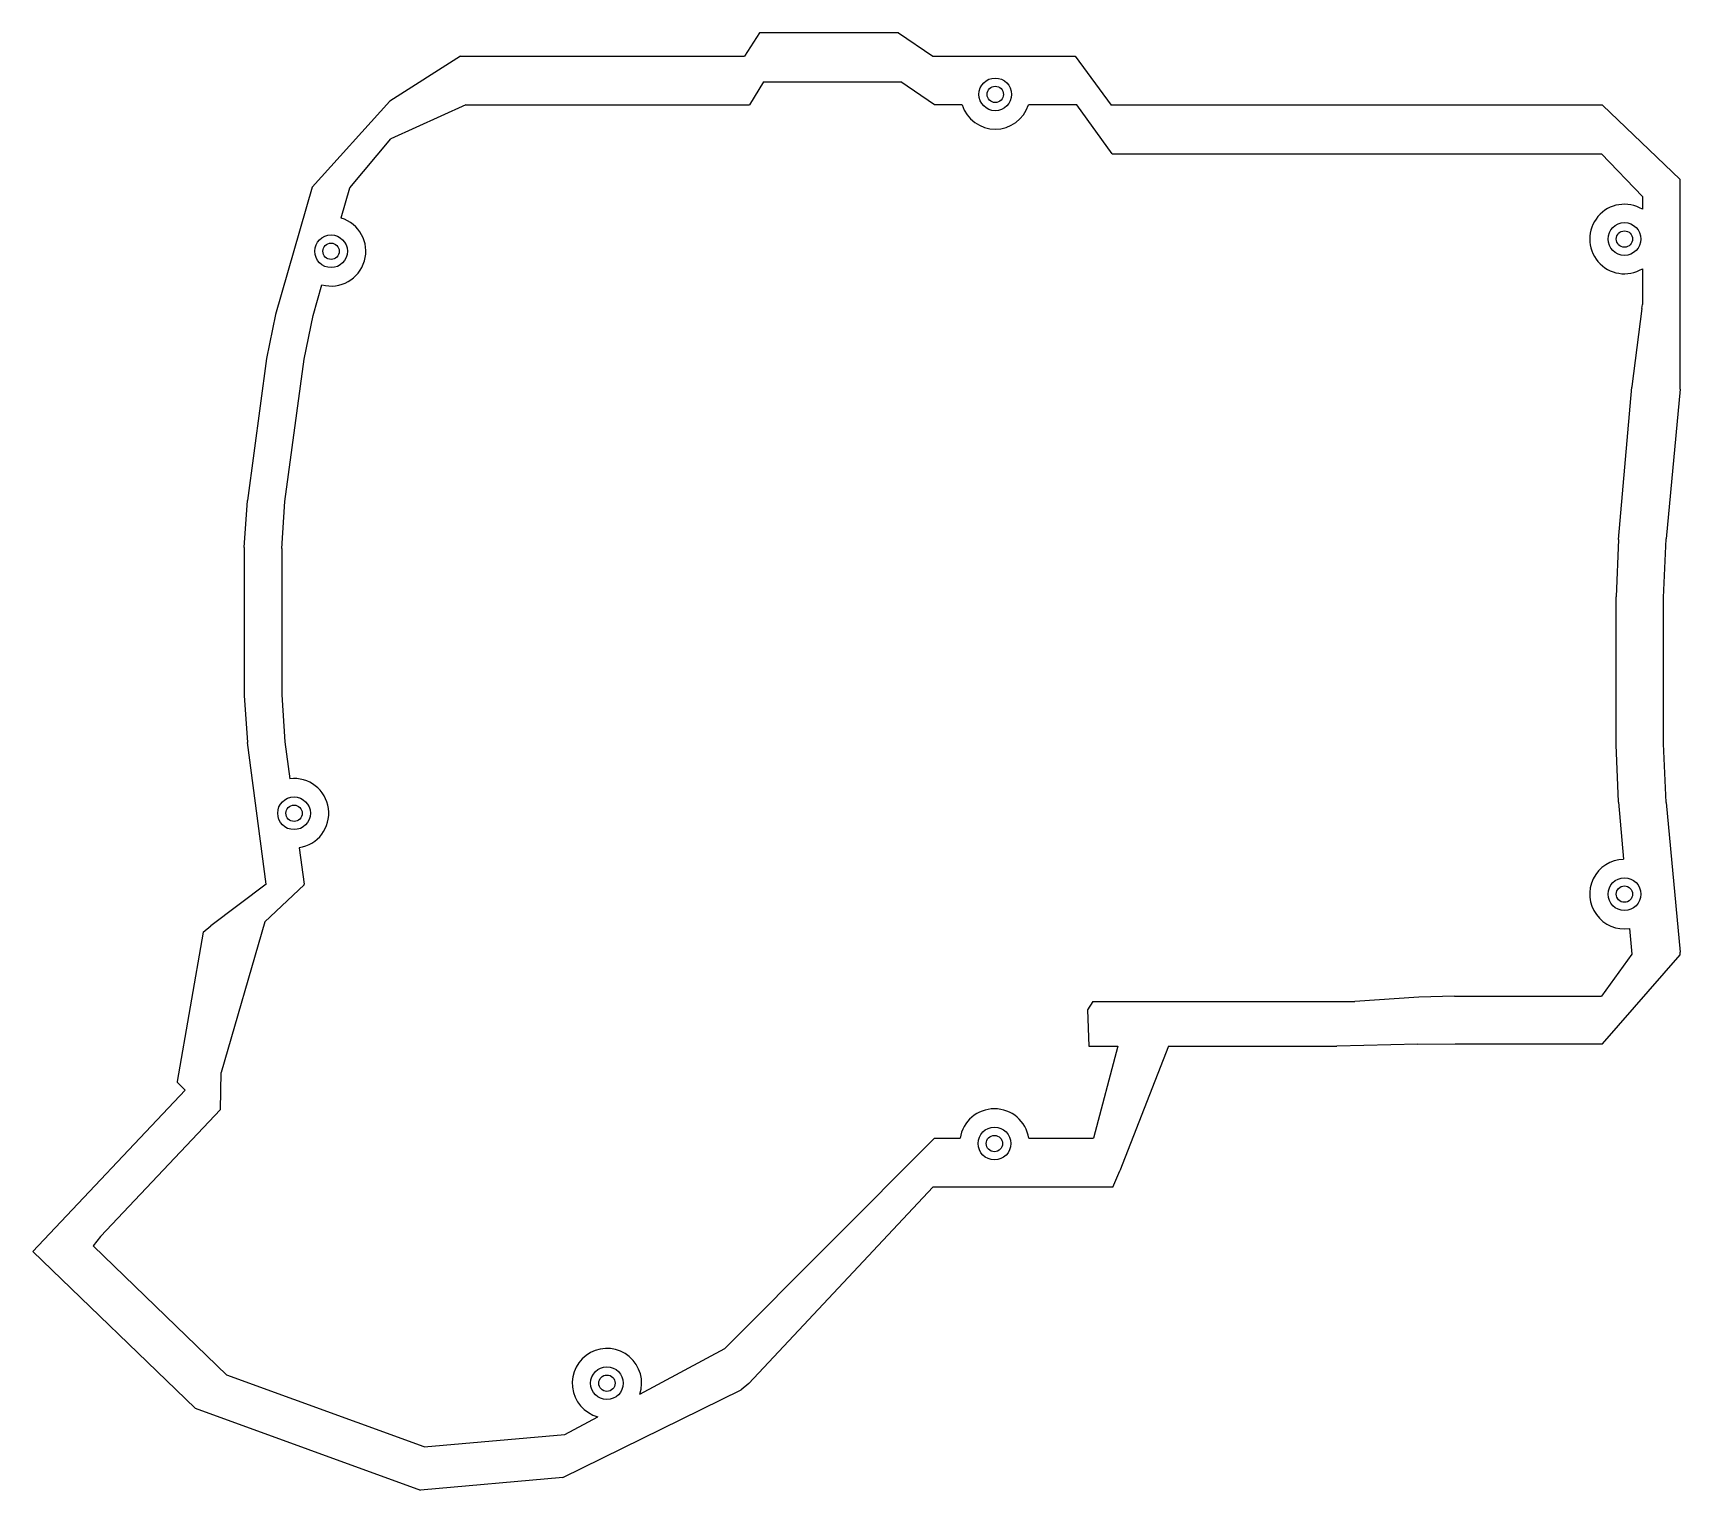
# Model space of a CAD drawing. Header units: metres. Extents: x -116 to 85, y -106 to 72.
import ezdxf

# ---------------------------------------------------------------- set-up
doc = ezdxf.new("R2010")
doc.units = ezdxf.units.M

msp = doc.modelspace()

# ---------------------------------------------------------------- linework, layer by layer
for p, q in [((-27.32, 71.99, -5), (-29.12, 69.17, -5)), ((-27.32, 71.99), (-29.12, 69.17)), ((-10.32, 71.99, -5), (-27.32, 71.99, -5)), ((-27.32, 71.99, -5), (-27.32, 71.99)), ((-10.32, 71.99), (-27.32, 71.99)), ((-10.32, 71.99, -5), (-6.09, 69.17, -5)), ((-10.32, 71.99, -5), (-10.32, 71.99)), ((-10.32, 71.99), (-6.09, 69.17)), ((-63.87, 69.17, -5), (-72.49, 63.64, -5)), ((-63.87, 69.17), (-72.49, 63.64)), ((-63.87, 69.17, -5), (-29.12, 69.17, -5)), ((-63.87, 69.17, -5), (-63.87, 69.17)), ((-63.87, 69.17), (-29.12, 69.17)), ((-29.12, 69.17, -5), (-29.12, 69.17)), ((-6.09, 69.17, -5), (11.3, 69.17, -5)), ((-6.09, 69.17, -5), (-6.09, 69.17)), ((-6.09, 69.17), (11.3, 69.17)), ((11.3, 69.17, -5), (15.72, 63.17, -5)), ((11.3, 69.17, -5), (11.3, 69.17)), ((11.3, 69.17), (15.72, 63.17)), ((-26.83, 66.01), (-28.54, 63.19)), ((-26.83, 66.01, -2), (-28.54, 63.19, -2)), ((-26.83, 66.01), (-10.01, 66.01)), ((-26.83, 66.01, -2), (-10.01, 66.01, -2)), ((-26.83, 66.01, -2), (-26.83, 66.01)), ((-5.89, 63.19), (-10.01, 66.01)), ((-5.89, 63.19, -2), (-10.01, 66.01, -2)), ((-10.01, 66.01, -2), (-10.01, 66.01)), ((2.53, 64.48, -4), (2.53, 64.48)), ((3.53, 64.48, -5), (3.53, 64.48, -4)), ((-81.99, 53.14, -5), (-72.49, 63.64, -5)), ((-81.99, 53.14), (-72.49, 63.64)), ((-72.49, 63.64, -5), (-72.49, 63.64)), ((-63.2, 63.19), (-72.39, 59.04)), ((-63.2, 63.19, -2), (-72.39, 59.04, -2)), ((-63.2, 63.19), (-28.54, 63.19)), ((-63.2, 63.19, -2), (-28.54, 63.19, -2)), ((-63.2, 63.19, -2), (-63.2, 63.19)), ((-28.54, 63.19, -2), (-28.54, 63.19)), ((-2.53, 63.19), (-5.89, 63.19)), ((-2.53, 63.19, -2), (-5.89, 63.19, -2)), ((-5.89, 63.19, -2), (-5.89, 63.19)), ((-2.53, 63.19, -2), (-2.53, 63.19)), ((11.5, 63.19), (5.58, 63.19)), ((11.5, 63.19, -2), (5.58, 63.19, -2)), ((5.58, 63.19, -2), (5.58, 63.19)), ((15.83, 57.19), (11.5, 63.19)), ((15.83, 57.19, -2), (11.5, 63.19, -2)), ((11.5, 63.19, -2), (11.5, 63.19)), ((75.77, 63.17, -5), (15.72, 63.17, -5)), ((15.72, 63.17, -5), (15.72, 63.17)), ((75.77, 63.17), (15.72, 63.17)), ((75.77, 63.17, -5), (85.27, 54.08, -5)), ((75.77, 63.17, -5), (75.77, 63.17)), ((75.77, 63.17), (85.27, 54.08)), ((-77.39, 53.04), (-72.39, 59.04)), ((-77.39, 53.04, -2), (-72.39, 59.04, -2)), ((-72.39, 59.04, -2), (-72.39, 59.04)), ((15.83, 57.19), (75.67, 57.19)), ((15.83, 57.19, -2), (75.67, 57.19, -2)), ((15.83, 57.19, -2), (15.83, 57.19)), ((80.67, 51.99), (75.67, 57.19)), ((80.67, 51.99, -2), (75.67, 57.19, -2)), ((75.67, 57.19, -2), (75.67, 57.19)), ((-81.99, 53.14, -5), (-86.49, 37.55, -5)), ((-81.99, 53.14), (-86.49, 37.55)), ((-81.99, 53.14, -5), (-81.99, 53.14)), ((-78.45, 49.36), (-77.39, 53.04)), ((-78.45, 49.36, -2), (-77.39, 53.04, -2)), ((-77.39, 53.04, -2), (-77.39, 53.04)), ((85.27, 28.44, -5), (85.27, 54.08, -5)), ((85.27, 54.08, -5), (85.27, 54.08)), ((85.27, 28.44), (85.27, 54.08)), ((80.67, 51.99), (80.67, 50.43)), ((80.67, 51.99, -2), (80.67, 50.43, -2)), ((80.67, 51.99, -2), (80.67, 51.99)), ((80.67, 50.43, -2), (80.67, 50.43)), ((-78.45, 49.36, -2), (-78.45, 49.36)), ((79.47, 46.79, -4), (79.47, 46.79)), ((80.47, 46.79, -5), (80.47, 46.79, -4)), ((-78.69, 45.29, -4), (-78.69, 45.29)), ((-77.69, 45.29, -5), (-77.69, 45.29, -4)), ((80.67, 43.15), (80.67, 38.77)), ((80.67, 43.15, -2), (80.67, 38.77, -2)), ((80.67, 43.15, -2), (80.67, 43.15)), ((-81.89, 37.45), (-80.81, 41.19)), ((-81.89, 37.45, -2), (-80.81, 41.19, -2)), ((-80.81, 41.19, -2), (-80.81, 41.19)), ((80.59, 38.28), (79.37, 28.77)), ((80.59, 38.28, -2), (79.37, 28.77, -2)), ((80.59, 38.28), (80.67, 38.77)), ((80.59, 38.28, -2), (80.67, 38.77, -2)), ((80.59, 38.28, -2), (80.59, 38.28)), ((80.67, 38.77, -2), (80.67, 38.77)), ((-86.49, 37.55, -5), (-87.6, 32.19, -5)), ((-86.49, 37.55), (-87.6, 32.19)), ((-86.49, 37.55, -5), (-86.49, 37.55)), ((-83, 32.09), (-81.89, 37.45)), ((-83, 32.09, -2), (-81.89, 37.45, -2)), ((-81.89, 37.45, -2), (-81.89, 37.45)), ((-87.6, 32.19, -5), (-89.93, 14.8, -5)), ((-87.6, 32.19), (-89.93, 14.8)), ((-87.6, 32.19, -5), (-87.6, 32.19)), ((-85.33, 14.7), (-83, 32.09)), ((-85.33, 14.7, -2), (-83, 32.09, -2)), ((-83, 32.09, -2), (-83, 32.09)), ((77.75, 10.03), (79.36, 28.67)), ((77.75, 10.03, -2), (79.36, 28.67, -2)), ((79.37, 28.77), (79.36, 28.74)), ((79.37, 28.77, -2), (79.36, 28.74, -2)), ((79.36, 28.74), (79.36, 28.67)), ((79.36, 28.74, -2), (79.36, 28.67, -2)), ((79.36, 28.74, -2), (79.36, 28.74)), ((79.36, 28.67, -2), (79.36, 28.67)), ((79.37, 28.77, -2), (79.37, 28.77)), ((85.27, 28.44, -5), (83.58, 10.14, -5)), ((85.27, 28.44), (83.58, 10.14)), ((85.27, 28.44, -5), (85.27, 28.44)), ((-90.31, 9.05, -5), (-89.93, 14.8, -5)), ((-90.31, 9.05), (-89.93, 14.8)), ((-89.93, 14.8, -5), (-89.93, 14.8)), ((-85.71, 8.95), (-85.33, 14.7)), ((-85.71, 8.95, -2), (-85.33, 14.7, -2)), ((-85.33, 14.7, -2), (-85.33, 14.7)), ((83.24, 2.95, -5), (83.58, 10.14, -5)), ((83.24, 2.95), (83.58, 10.14)), ((83.58, 10.14, -5), (83.58, 10.14)), ((-90.31, 9.05, -5), (-90.31, -9.05, -5)), ((-90.31, 9.05, -5), (-90.31, 9.05)), ((-90.31, 9.05), (-90.31, -9.05)), ((-85.71, 8.95), (-85.71, -8.95)), ((-85.71, 8.95, -2), (-85.71, 8.95)), ((-85.71, 8.95, -2), (-85.71, -8.95, -2)), ((77.75, 10.03), (77.44, 3.05)), ((77.75, 10.03, -2), (77.44, 3.05, -2)), ((77.75, 10.03, -2), (77.75, 10.03)), ((77.44, -15.05), (77.44, 3.05)), ((77.44, -15.05, -2), (77.44, 3.05, -2)), ((77.44, 3.05, -2), (77.44, 3.05)), ((83.24, -14.95, -5), (83.24, 2.95, -5)), ((83.24, 2.95, -5), (83.24, 2.95)), ((83.24, -14.95), (83.24, 2.95)), ((-90.31, -9.05, -5), (-89.93, -14.8, -5)), ((-90.31, -9.05, -5), (-90.31, -9.05)), ((-90.31, -9.05), (-89.93, -14.8)), ((-85.71, -8.95), (-85.33, -14.7)), ((-85.71, -8.95, -2), (-85.71, -8.95)), ((-85.71, -8.95, -2), (-85.33, -14.7, -2)), ((-87.62, -32.1, -5), (-89.93, -14.8, -5)), ((-89.93, -14.8, -5), (-89.93, -14.8)), ((-87.62, -32.1), (-89.93, -14.8)), ((-85.33, -14.7), (-84.73, -19.22)), ((-85.33, -14.7, -2), (-85.33, -14.7)), ((-85.33, -14.7, -2), (-84.73, -19.22, -2)), ((77.75, -22.03), (77.44, -15.05)), ((77.75, -22.03, -2), (77.44, -15.05, -2)), ((77.44, -15.05, -2), (77.44, -15.05)), ((83.58, -22.14, -5), (83.24, -14.95, -5)), ((83.24, -14.95, -5), (83.24, -14.95)), ((83.58, -22.14), (83.24, -14.95)), ((-84.73, -19.22, -2), (-84.73, -19.22)), ((77.75, -22.07), (77.75, -22.03)), ((77.75, -22.07, -2), (77.75, -22.03, -2)), ((77.75, -22.03, -2), (77.75, -22.03)), ((77.75, -22.07), (78.36, -29.07)), ((77.75, -22.07, -2), (78.36, -29.07, -2)), ((77.75, -22.07, -2), (77.75, -22.07)), ((83.58, -22.14, -5), (85.27, -40.44, -5)), ((83.58, -22.14, -5), (83.58, -22.14)), ((83.58, -22.14), (85.27, -40.44)), ((-83.22, -23.44, -4), (-83.22, -23.44)), ((-82.22, -23.44, -5), (-82.22, -23.44, -4)), ((-83.6, -27.65), (-83, -32.09)), ((-83.6, -27.65, -2), (-83.6, -27.65)), ((-83.6, -27.65, -2), (-83, -32.09, -2)), ((78.36, -29.07, -2), (78.36, -29.07)), ((-87.62, -32.1, -5), (-94.39, -37.19, -5)), ((-87.62, -32.1), (-94.39, -37.19)), ((-87.78, -36.71), (-83, -32.19)), ((-87.78, -36.71, -2), (-83, -32.19, -2)), ((-87.62, -32.1, -5), (-87.62, -32.1)), ((-83, -32.19), (-83, -32.09)), ((-83, -32.09, -2), (-83, -32.09)), ((-83, -32.19, -2), (-83, -32.09, -2)), ((-83, -32.19, -2), (-83, -32.19)), ((79.47, -33.33, -4), (79.47, -33.33)), ((80.47, -33.33, -5), (80.47, -33.33, -4)), ((-95.34, -37.97, -5), (-98.5, -56.23, -5)), ((-95.34, -37.97), (-98.5, -56.23)), ((-95.34, -37.97, -5), (-94.39, -37.19, -5)), ((-95.34, -37.97), (-94.39, -37.19)), ((-95.34, -37.97, -5), (-95.34, -37.97)), ((-94.39, -37.19, -5), (-94.39, -37.19)), ((-87.78, -36.71), (-93.11, -55.16)), ((-87.78, -36.71, -2), (-93.11, -55.16, -2)), ((-87.78, -36.71, -2), (-87.78, -36.71)), ((79.09, -37.54), (79.36, -40.67)), ((79.09, -37.54, -2), (79.36, -40.67, -2)), ((79.09, -37.54, -2), (79.09, -37.54)), ((79.36, -40.67), (75.67, -45.8)), ((79.36, -40.67, -2), (75.67, -45.8, -2)), ((75.77, -51.64, -5), (85.27, -40.77, -5)), ((75.77, -51.64), (85.27, -40.77)), ((79.36, -40.67, -2), (79.36, -40.67)), ((85.27, -40.77, -5), (85.27, -40.44, -5)), ((85.27, -40.44, -5), (85.27, -40.44)), ((85.27, -40.77), (85.27, -40.44)), ((85.27, -40.77, -5), (85.27, -40.77)), ((53.32, -45.94), (45.51, -46.45)), ((53.32, -45.94, -2), (45.51, -46.45, -2)), ((57.67, -45.8), (53.32, -45.94)), ((57.67, -45.8, -2), (53.32, -45.94, -2)), ((53.32, -45.94, -2), (53.32, -45.94)), ((57.67, -45.8), (75.67, -45.8)), ((57.67, -45.8, -2), (57.67, -45.8)), ((57.67, -45.8, -2), (75.67, -45.8, -2)), ((75.67, -45.8, -2), (75.67, -45.8)), ((13.46, -46.45), (12.79, -47.48)), ((13.46, -46.45, -2), (12.79, -47.48, -2)), ((12.79, -47.48), (12.99, -51.93)), ((12.79, -47.48, -2), (12.99, -51.93, -2)), ((12.79, -47.48, -2), (12.79, -47.48)), ((13.46, -46.45), (45.51, -46.45)), ((13.46, -46.45, -2), (13.46, -46.45)), ((13.46, -46.45, -2), (45.51, -46.45, -2)), ((45.51, -46.45, -2), (45.51, -46.45)), ((12.99, -51.93), (16.53, -51.93)), ((12.99, -51.93, -2), (16.53, -51.93, -2)), ((12.99, -51.93, -2), (12.99, -51.93)), ((16.53, -51.93), (13.55, -63.19)), ((16.53, -51.93, -2), (13.55, -63.19, -2)), ((16.53, -51.93, -2), (16.53, -51.93)), ((22.72, -51.93, -5), (16.78, -67.17, -5)), ((22.72, -51.93), (16.78, -67.17)), ((22.72, -51.93, -5), (43.29, -51.93, -5)), ((22.72, -51.93, -5), (22.72, -51.93)), ((22.72, -51.93), (43.29, -51.93)), ((53.22, -51.69, -5), (43.29, -51.93, -5)), ((53.22, -51.69), (43.29, -51.93)), ((43.29, -51.93, -5), (43.29, -51.93)), ((53.22, -51.69, -5), (57.77, -51.64, -5)), ((53.22, -51.69), (57.77, -51.64)), ((53.22, -51.69, -5), (53.22, -51.69)), ((57.77, -51.64, -5), (75.77, -51.64, -5)), ((57.77, -51.64, -5), (57.77, -51.64)), ((57.77, -51.64), (75.77, -51.64)), ((75.77, -51.64, -5), (75.77, -51.64)), ((-98.5, -56.23, -5), (-98.49, -56.33, -5)), ((-98.5, -56.23, -5), (-98.5, -56.23)), ((-98.5, -56.23), (-98.49, -56.33)), ((-97.53, -57.3, -5), (-98.49, -56.33, -5)), ((-98.49, -56.33, -5), (-98.49, -56.33)), ((-97.53, -57.3), (-98.49, -56.33)), ((-93.21, -59.65), (-93.11, -55.16)), ((-93.21, -59.65, -2), (-93.11, -55.16, -2)), ((-93.11, -55.16, -2), (-93.11, -55.16)), ((-97.53, -57.3, -5), (-116.15, -77.04, -5)), ((-97.53, -57.3), (-116.15, -77.04)), ((-97.53, -57.3, -5), (-97.53, -57.3)), ((-93.21, -59.65), (-107.87, -75.2)), ((-93.21, -59.65, -2), (-107.87, -75.2, -2)), ((-93.21, -59.65, -2), (-93.21, -59.65)), ((-5.89, -63.19), (-31.54, -88.91)), ((-5.89, -63.19, -2), (-31.54, -88.91, -2)), ((-5.89, -63.19), (-2.78, -63.19)), ((-5.89, -63.19, -2), (-5.89, -63.19)), ((-5.89, -63.19, -2), (-2.78, -63.19, -2)), ((-2.78, -63.19, -2), (-2.78, -63.19)), ((2.43, -63.83, -4), (2.43, -63.83)), ((3.43, -63.83, -5), (3.43, -63.83, -4)), ((5.63, -63.19), (13.55, -63.19)), ((5.63, -63.19, -2), (5.63, -63.19)), ((5.63, -63.19, -2), (13.55, -63.19, -2)), ((13.55, -63.19, -2), (13.55, -63.19)), ((15.89, -69.17, -5), (16.78, -67.17, -5)), ((15.89, -69.17), (16.78, -67.17)), ((16.78, -67.17, -5), (16.78, -67.17)), ((-6.09, -69.17, -5), (-28.6, -93.18, -5)), ((-6.09, -69.17), (-28.6, -93.18)), ((15.89, -69.17, -5), (-6.09, -69.17, -5)), ((-6.09, -69.17, -5), (-6.09, -69.17)), ((15.89, -69.17), (-6.09, -69.17)), ((15.89, -69.17, -5), (15.89, -69.17)), ((-107.87, -75.2), (-108.77, -76.34)), ((-107.87, -75.2, -2), (-108.77, -76.34, -2)), ((-108.77, -76.34), (-99.89, -84.96)), ((-108.77, -76.34, -2), (-108.77, -76.34)), ((-108.77, -76.34, -2), (-99.89, -84.96, -2)), ((-107.87, -75.2, -2), (-107.87, -75.2)), ((-96.31, -96.21, -5), (-116.15, -77.04, -5)), ((-116.15, -77.04, -5), (-116.15, -77.04)), ((-96.31, -96.21), (-116.15, -77.04)), ((-92.43, -92.17), (-99.89, -84.96)), ((-99.89, -84.96, -2), (-99.89, -84.96)), ((-92.43, -92.17, -2), (-99.89, -84.96, -2)), ((-41.93, -94.49), (-31.54, -88.91)), ((-41.93, -94.49, -2), (-31.54, -88.91, -2)), ((-31.54, -88.91, -2), (-31.54, -88.91)), ((-68.32, -100.92), (-92.43, -92.17)), ((-92.43, -92.17, -2), (-92.43, -92.17)), ((-68.32, -100.92, -2), (-92.43, -92.17, -2)), ((-51.35, -104.68, -5), (-29.55, -93.96, -5)), ((-51.35, -104.68), (-29.55, -93.96)), ((-44.96, -93.14, -4), (-44.96, -93.14)), ((-43.96, -93.14, -5), (-43.96, -93.14, -4)), ((-41.93, -94.49, -2), (-41.93, -94.49)), ((-28.6, -93.18, -5), (-29.55, -93.96, -5)), ((-28.6, -93.18), (-29.55, -93.96)), ((-29.55, -93.96, -5), (-29.55, -93.96)), ((-28.6, -93.18, -5), (-28.6, -93.18)), ((-96.31, -96.21, -5), (-68.77, -106.21, -5)), ((-96.31, -96.21, -5), (-96.31, -96.21)), ((-96.31, -96.21), (-68.77, -106.21)), ((-51.1, -99.42), (-47.06, -97.25)), ((-51.1, -99.42, -2), (-47.06, -97.25, -2)), ((-47.06, -97.25, -2), (-47.06, -97.25)), ((-68.32, -100.92), (-51.1, -99.42)), ((-68.32, -100.92, -2), (-51.1, -99.42, -2)), ((-51.1, -99.42, -2), (-51.1, -99.42)), ((-68.32, -100.92, -2), (-68.32, -100.92)), ((-51.35, -104.68, -5), (-68.77, -106.21, -5)), ((-51.35, -104.68), (-68.77, -106.21)), ((-51.35, -104.68, -5), (-51.35, -104.68)), ((-68.77, -106.21, -5), (-68.77, -106.21))]:
    msp.add_line(p, q)
for centre, radius in [((1.53, 64.48, -5), 2), ((1.53, 64.48, -4), 2), ((1.53, 64.48), 1), ((1.53, 64.48, -4), 1), ((78.47, 46.79, -5), 2), ((78.47, 46.79, -4), 2), ((-79.69, 45.29, -5), 2), ((-79.69, 45.29, -4), 2), ((78.47, 46.79), 1), ((78.47, 46.79, -4), 1), ((-79.69, 45.29), 1), ((-79.69, 45.29, -4), 1), ((-84.22, -23.44, -5), 2), ((-84.22, -23.44, -4), 2), ((-84.22, -23.44), 1), ((-84.22, -23.44, -4), 1), ((78.47, -33.33, -5), 2), ((78.47, -33.33, -4), 2), ((78.47, -33.33), 1), ((78.47, -33.33, -4), 1), ((1.43, -63.83, -5), 2), ((1.43, -63.83, -4), 2), ((1.43, -63.83), 1), ((1.43, -63.83, -4), 1), ((-45.96, -93.14, -5), 2), ((-45.96, -93.14, -4), 2), ((-45.96, -93.14), 1), ((-45.96, -93.14, -4), 1)]:
    msp.add_circle(centre, radius)
for centre, start, end in [((1.53, 64.48), 197.7085, 342.2915), ((1.53, 64.48, -2), 197.7085, 342.2915), ((78.47, 46.79), 58.8662, 301.1338), ((78.47, 46.79, -2), 58.8662, 301.1338), ((-79.69, 45.29), 254.7315, 433.0643), ((-79.69, 45.29, -2), 254.7315, 433.0643), ((-84.22, -23.44), 278.3875, 456.874), ((-84.22, -23.44, -2), 278.3875, 456.874), ((78.47, -33.33), 91.5369, 278.3249), ((78.47, -33.33, -2), 91.5369, 278.3249), ((1.43, -63.83), 8.7154, 171.2846), ((1.43, -63.83, -2), 8.7154, 171.2846), ((-45.96, -93.14), 341.4396, 615.0516), ((-45.96, -93.14, -2), 341.4396, 615.0516)]:
    msp.add_arc(centre, 4.25, start, end)

doc.saveas('drawing.dxf')
